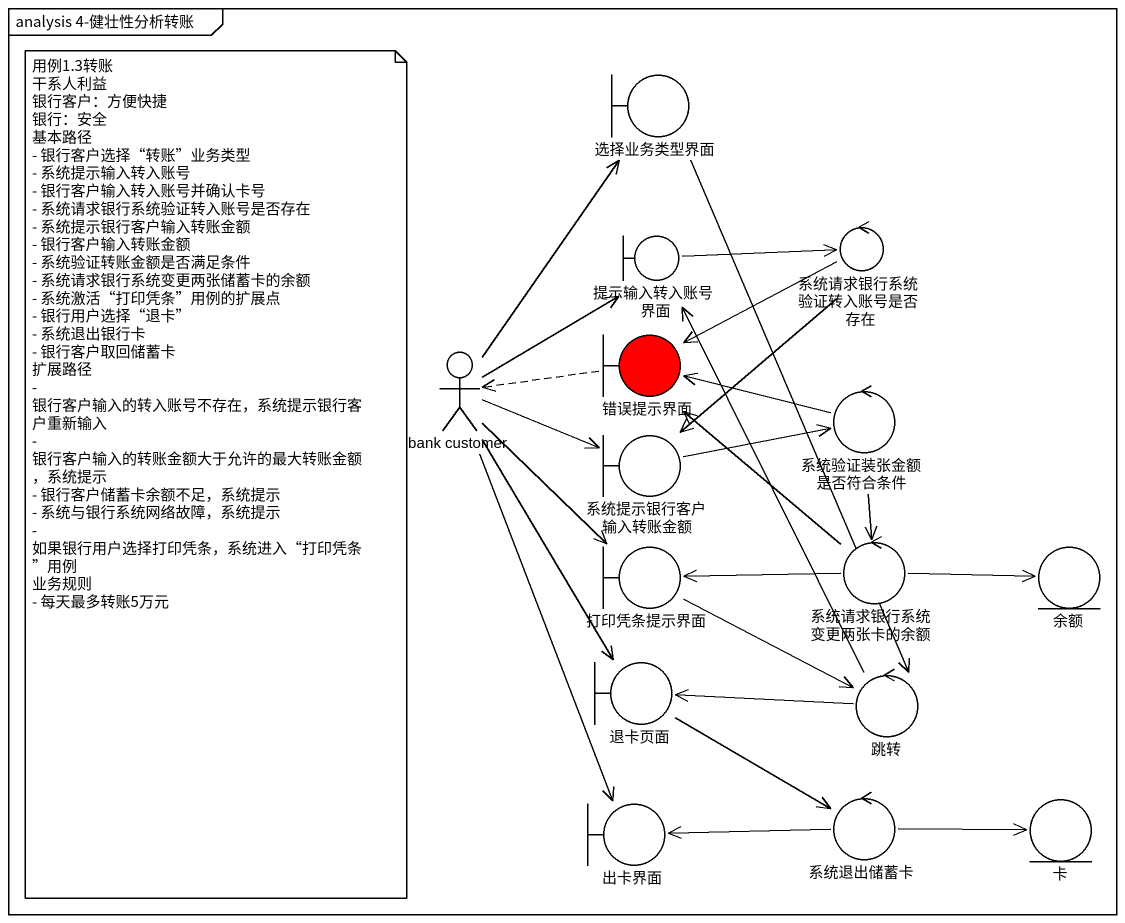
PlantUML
@startuml
mainframe analysis 4-健壮性分析转账
boundary 选择业务类型界面
boundary 提示输入转入账号界面
control 系统请求银行系统验证转入账号是否存在
boundary 错误提示界面 #FF0000
actor "bank customer" as bank_customer
control 系统验证装张金额是否符合条件
boundary 系统提示银行客户输入转账金额
boundary 打印凭条提示界面
control 系统请求银行系统变更两张卡的余额
entity 余额
boundary 退卡页面
control 跳转
boundary 出卡界面
control 系统退出储蓄卡
entity 卡
选择业务类型界面 --> 跳转
提示输入转入账号界面 -right-> 系统请求银行系统验证转入账号是否存在
系统请求银行系统验证转入账号是否存在 -left-> 错误提示界面
系统请求银行系统验证转入账号是否存在 --> 系统提示银行客户输入转账金额
错误提示界面 .left.> bank_customer
bank_customer -up-> 选择业务类型界面
bank_customer -up-> 提示输入转入账号界面
bank_customer -right-> 系统提示银行客户输入转账金额
bank_customer --> 打印凭条提示界面
bank_customer --> 退卡页面
bank_customer --> 出卡界面
系统验证装张金额是否符合条件 -left-> 错误提示界面
系统验证装张金额是否符合条件 --> 系统请求银行系统变更两张卡的余额
系统提示银行客户输入转账金额 -right-> 系统验证装张金额是否符合条件
打印凭条提示界面 -right-> 跳转
系统请求银行系统变更两张卡的余额 -up-> 错误提示界面
系统请求银行系统变更两张卡的余额 -left-> 打印凭条提示界面
系统请求银行系统变更两张卡的余额 -right-> 余额
退卡页面 --> 系统退出储蓄卡
跳转 -up-> 提示输入转入账号界面
跳转 -left-> 退卡页面
系统退出储蓄卡 -left-> 出卡界面
系统退出储蓄卡 -right-> 卡
note as N1
  用例1.3转账
  干系人利益
  银行客户：方便快捷
  银行：安全
  基本路径
  - 银行客户选择“转账”业务类型
  - 系统提示输入转入账号
  - 银行客户输入转入账号并确认卡号
  - 系统请求银行系统验证转入账号是否存在
  - 系统提示银行客户输入转账金额
  - 银行客户输入转账金额
  - 系统验证转账金额是否满足条件
  - 系统请求银行系统变更两张储蓄卡的余额
  - 系统激活“打印凭条”用例的扩展点
  - 银行用户选择“退卡”
  - 系统退出银行卡
  - 银行客户取回储蓄卡
  扩展路径
  - 银行客户输入的转入账号不存在，系统提示银行客户重新输入
  - 银行客户输入的转账金额大于允许的最大转账金额，系统提示
  - 银行客户储蓄卡余额不足，系统提示
  - 系统与银行系统网络故障，系统提示
  - 如果银行用户选择打印凭条，系统进入“打印凭条”用例
  业务规则
  - 每天最多转账5万元
end note
@enduml
